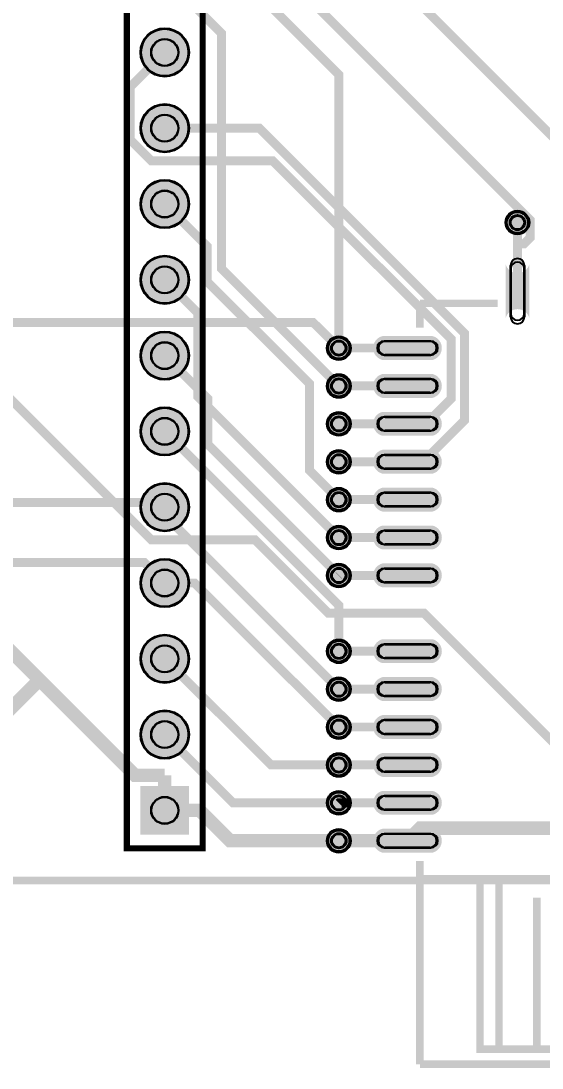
# Model space of a CAD drawing. Header units: millimetres. Extents: x 0 to 100, y -6 to 100.
# Drawn here: x 34.26 to 51.7, y -6.29 to 28.8 of the extents above; entities that cross this region are included whole.
import ezdxf

# ---------------------------------------------------------------- set-up
doc = ezdxf.new("R2010")
doc.units = ezdxf.units.MM
for name, color, linetype, true_color in [('BoardOutLine', 7, 'Continuous', 0xff00ff), ('BottomLayer', 7, 'Continuous', 0x0000ff), ('BottomSilkLayer', 7, 'Continuous', 0x66cc33), ('BottomSolderMaskLayer', 7, 'Continuous', 0xaa00ff), ('Multi-Layer', 7, 'Continuous', 0xc0c0c0), ('TopLayer', 7, 'Continuous', 0xff0000), ('TopSilkLayer', 7, 'Continuous', 0xffcc00), ('TopSolderMaskLayer', 7, 'Continuous', 0x800080)]:
    doc.layers.add(name, color=color, linetype=linetype, true_color=true_color)

msp = doc.modelspace()

# ---------------------------------------------------------------- hatches: boundary and pattern name
at = {"layer": 'BottomSolderMaskLayer'}
for points in [[(38.25875, 27.74873799999989, 1), (39.884350000000005, 27.74873799999989, 1)], [(38.25875, 25.208737999999926, 1), (39.884350000000005, 25.208737999999926, 1)], [(38.25875, 22.668737999999962, 1), (39.884350000000005, 22.668737999999962, 1)], [(50.478956700000154, 22.04796199999987, 1), (51.28055530000016, 22.04796199999987, 1)], [(38.25875, 20.128737999999885, 1), (39.884350000000005, 20.128737999999885, 1)], [(51.28360329999997, 20.663850685714124, -0.7853981633974483), (50.48200469999996, 20.663850685714124), (50.48200469999996, 18.831625314285702, -0.7853981633974483), (51.28360329999997, 18.831625314285702)], [(38.25875, 17.58873799999992, 1), (39.884350000000005, 17.58873799999992, 1)], [(44.498780700000125, 17.83969000000002, 1), (45.30037930000013, 17.83969000000002, 1)], [(46.36446646956517, 17.44193869999994, -0.7853981633974483), (46.36446646956517, 18.24353729999994), (48.03514153043477, 18.24353729999994, -0.7853981633974483), (48.03514153043477, 17.44193869999994)], [(44.498780700000125, 16.569690000000037, 1), (45.30037930000013, 16.569690000000037, 1)], [(46.36446646956517, 16.17193869999996, -0.7853981633974483), (46.36446646956517, 16.973537299999958), (48.03514153043477, 16.973537299999958, -0.7853981633974483), (48.03514153043477, 16.17193869999996)], [(38.25875, 15.048737999999958, 1), (39.884350000000005, 15.048737999999958, 1)], [(44.498780700000125, 15.299689999999941, 1), (45.30037930000013, 15.299689999999941, 1)], [(46.36446646956517, 14.901938699999864, -0.7853981633974483), (46.36446646956517, 15.703537299999862), (48.03514153043477, 15.703537299999862, -0.7853981633974483), (48.03514153043477, 14.901938699999864)], [(44.498780700000125, 14.02968999999996, 1), (45.30037930000013, 14.02968999999996, 1)], [(46.36446646956517, 13.631938699999882, -0.7853981633974483), (46.36446646956517, 14.43353729999988), (48.03514153043477, 14.43353729999988, -0.7853981633974483), (48.03514153043477, 13.631938699999882)], [(38.25875, 12.50873799999988, 1), (39.884350000000005, 12.50873799999988, 1)], [(44.498780700000125, 12.759689999999978, 1), (45.30037930000013, 12.759689999999978, 1)], [(46.36446646956517, 12.3619386999999, -0.7853981633974483), (46.36446646956517, 13.163537299999899), (48.03514153043477, 13.163537299999899, -0.7853981633974483), (48.03514153043477, 12.3619386999999)], [(44.498780700000125, 11.489689999999996, 1), (45.30037930000013, 11.489689999999996, 1)], [(46.36446646956517, 11.091938699999918, -0.7853981633974483), (46.36446646956517, 11.893537299999917), (48.03514153043477, 11.893537299999917, -0.7853981633974483), (48.03514153043477, 11.091938699999918)], [(38.25875, 9.968737999999917, 1), (39.884350000000005, 9.968737999999917, 1)], [(44.498780700000125, 10.219690000000014, 1), (45.30037930000013, 10.219690000000014, 1)], [(46.36446646956517, 9.821938699999937, -0.7853981633974483), (46.36446646956517, 10.623537299999935), (48.03514153043477, 10.623537299999935, -0.7853981633974483), (48.03514153043477, 9.821938699999937)], [(38.25875, 7.428737999999953, 1), (39.884350000000005, 7.428737999999953, 1)], [(44.498780700000125, 7.679689999999937, 1), (45.30037930000013, 7.679689999999937, 1)], [(46.36446646956517, 7.281938699999972, -0.7853981633974483), (46.36446646956517, 8.083537299999971), (48.03514153043477, 8.083537299999971, -0.7853981633974483), (48.03514153043477, 7.281938699999972)], [(44.498780700000125, 6.409689999999955, 1), (45.30037930000013, 6.409689999999955, 1)], [(46.36446646956517, 6.0119386999998765, -0.7853981633974483), (46.36446646956517, 6.813537299999877), (48.03514153043477, 6.813537299999877, -0.7853981633974483), (48.03514153043477, 6.0119386999998765)], [(38.25875, 4.888737999999876, 1), (39.884350000000005, 4.888737999999876, 1)], [(44.498780700000125, 5.139689999999973, 1), (45.30037930000013, 5.139689999999973, 1)], [(46.36446646956517, 4.741938699999895, -0.7853981633974483), (46.36446646956517, 5.543537299999895), (48.03514153043477, 5.543537299999895, -0.7853981633974483), (48.03514153043477, 4.741938699999895)], [(44.498780700000125, 3.8696899999999914, 1), (45.30037930000013, 3.8696899999999914, 1)], [(46.36446646956517, 3.471938699999913, -0.7853981633974483), (46.36446646956517, 4.273537299999913), (48.03514153043477, 4.273537299999913, -0.7853981633974483), (48.03514153043477, 3.471938699999913)], [(39.884350000000154, 1.5358593419354065), (39.884350000000154, 3.1614593419354833), (38.25875000000008, 3.1614593419354833), (38.25875000000008, 1.5358593419354065)], [(44.498780700000125, 2.5996900000000096, 1), (45.30037930000013, 2.5996900000000096, 1)], [(46.36446646956517, 2.201938699999931, -0.7853981633974483), (46.36446646956517, 3.0035372999999312), (48.03514153043477, 3.0035372999999312, -0.7853981633974483), (48.03514153043477, 2.201938699999931)], [(44.498780700000125, 1.3296900000000278, 1), (45.30037930000013, 1.3296900000000278, 1)], [(46.36446646956517, 0.9319386999999493, -0.7853981633974483), (46.36446646956517, 1.7335372999999494), (48.03514153043477, 1.7335372999999494, -0.7853981633974483), (48.03514153043477, 0.9319386999999493)]]:
    msp.add_hatch(color=256, dxfattribs=at).paths.add_polyline_path(points)
at = {"layer": 'Multi-Layer'}
for points in [[(38.284150000000004, 27.74873799999989, 1), (39.85895, 27.74873799999989, 1)], [(38.284150000000004, 25.208737999999926, 1), (39.85895, 25.208737999999926, 1)], [(38.284150000000004, 22.668737999999962, 1), (39.85895, 22.668737999999962, 1)], [(50.529756700000156, 22.04796199999987, 1), (51.22975530000016, 22.04796199999987, 1)], [(38.284150000000004, 20.128737999999885, 1), (39.85895, 20.128737999999885, 1)], [(51.232803299999965, 20.54773639999985, -0.7853981633974483), (50.532804699999964, 20.54773639999985), (50.532804699999964, 18.947739599999977, -0.7853981633974483), (51.232803299999965, 18.947739599999977)], [(38.284150000000004, 17.58873799999992, 1), (39.85895, 17.58873799999992, 1)], [(44.54958070000013, 17.83969000000002, 1), (45.24957930000013, 17.83969000000002, 1)], [(46.39980560000015, 17.49273869999994, -0.7853981633974483), (46.39980560000015, 18.19273729999994), (47.99980240000002, 18.19273729999994, -0.7853981633974483), (47.99980240000002, 17.49273869999994)], [(44.54958070000013, 16.569690000000037, 1), (45.24957930000013, 16.569690000000037, 1)], [(46.39980560000015, 16.222738699999958, -0.7853981633974483), (46.39980560000015, 16.92273729999996), (47.99980240000002, 16.92273729999996, -0.7853981633974483), (47.99980240000002, 16.222738699999958)], [(38.284150000000004, 15.048737999999958, 1), (39.85895, 15.048737999999958, 1)], [(44.54958070000013, 15.299689999999941, 1), (45.24957930000013, 15.299689999999941, 1)], [(46.39980560000015, 14.952738699999863, -0.7853981633974483), (46.39980560000015, 15.652737299999863), (47.99980240000002, 15.652737299999863, -0.7853981633974483), (47.99980240000002, 14.952738699999863)], [(44.54958070000013, 14.02968999999996, 1), (45.24957930000013, 14.02968999999996, 1)], [(46.39980560000015, 13.68273869999988, -0.7853981633974483), (46.39980560000015, 14.382737299999881), (47.99980240000002, 14.382737299999881, -0.7853981633974483), (47.99980240000002, 13.68273869999988)], [(38.284150000000004, 12.50873799999988, 1), (39.85895, 12.50873799999988, 1)], [(44.54958070000013, 12.759689999999978, 1), (45.24957930000013, 12.759689999999978, 1)], [(46.39980560000015, 12.412738699999899, -0.7853981633974483), (46.39980560000015, 13.1127372999999), (47.99980240000002, 13.1127372999999, -0.7853981633974483), (47.99980240000002, 12.412738699999899)], [(44.54958070000013, 11.489689999999996, 1), (45.24957930000013, 11.489689999999996, 1)], [(46.39980560000015, 11.142738699999917, -0.7853981633974483), (46.39980560000015, 11.842737299999918), (47.99980240000002, 11.842737299999918, -0.7853981633974483), (47.99980240000002, 11.142738699999917)], [(38.284150000000004, 9.968737999999917, 1), (39.85895, 9.968737999999917, 1)], [(44.54958070000013, 10.219690000000014, 1), (45.24957930000013, 10.219690000000014, 1)], [(46.39980560000015, 9.872738699999935, -0.7853981633974483), (46.39980560000015, 10.572737299999936), (47.99980240000002, 10.572737299999936, -0.7853981633974483), (47.99980240000002, 9.872738699999935)], [(38.284150000000004, 7.428737999999953, 1), (39.85895, 7.428737999999953, 1)], [(44.54958070000013, 7.679689999999937, 1), (45.24957930000013, 7.679689999999937, 1)], [(46.39980560000015, 7.332738699999972, -0.7853981633974483), (46.39980560000015, 8.032737299999972), (47.99980240000002, 8.032737299999972, -0.7853981633974483), (47.99980240000002, 7.332738699999972)], [(44.54958070000013, 6.409689999999955, 1), (45.24957930000013, 6.409689999999955, 1)], [(46.39980560000015, 6.062738699999876, -0.7853981633974483), (46.39980560000015, 6.762737299999877), (47.99980240000002, 6.762737299999877, -0.7853981633974483), (47.99980240000002, 6.062738699999876)], [(38.284150000000004, 4.888737999999876, 1), (39.85895, 4.888737999999876, 1)], [(44.54958070000013, 5.139689999999973, 1), (45.24957930000013, 5.139689999999973, 1)], [(46.39980560000015, 4.792738699999894, -0.7853981633974483), (46.39980560000015, 5.492737299999895), (47.99980240000002, 5.492737299999895, -0.7853981633974483), (47.99980240000002, 4.792738699999894)], [(44.54958070000013, 3.8696899999999914, 1), (45.24957930000013, 3.8696899999999914, 1)], [(46.39980560000015, 3.522738699999913, -0.7853981633974483), (46.39980560000015, 4.222737299999913), (47.99980240000002, 4.222737299999913, -0.7853981633974483), (47.99980240000002, 3.522738699999913)], [(39.858949999999936, 1.5612617999998974), (39.858949999999936, 3.136061799999993), (38.28415000000007, 3.136061799999993), (38.28415000000007, 1.5612617999998974)], [(44.54958070000013, 2.5996900000000096, 1), (45.24957930000013, 2.5996900000000096, 1)], [(46.39980560000015, 2.2527386999999313, -0.7853981633974483), (46.39980560000015, 2.952737299999931), (47.99980240000002, 2.952737299999931, -0.7853981633974483), (47.99980240000002, 2.2527386999999313)], [(44.54958070000013, 1.3296900000000278, 1), (45.24957930000013, 1.3296900000000278, 1)], [(46.39980560000015, 0.9827386999999493, -0.7853981633974483), (46.39980560000015, 1.6827372999999493), (47.99980240000002, 1.6827372999999493, -0.7853981633974483), (47.99980240000002, 0.9827386999999493)]]:
    msp.add_hatch(color=256, dxfattribs=at).paths.add_polyline_path(points)
at = {"layer": 'TopSolderMaskLayer'}
for points in [[(38.25875, 27.74873799999989, 1), (39.884350000000005, 27.74873799999989, 1)], [(38.25875, 25.208737999999926, 1), (39.884350000000005, 25.208737999999926, 1)], [(38.25875, 22.668737999999962, 1), (39.884350000000005, 22.668737999999962, 1)], [(50.478956700000154, 22.04796199999987, 1), (51.28055530000016, 22.04796199999987, 1)], [(38.25875, 20.128737999999885, 1), (39.884350000000005, 20.128737999999885, 1)], [(51.28360329999997, 20.663850685714124, -0.7853981633974483), (50.48200469999996, 20.663850685714124), (50.48200469999996, 18.831625314285702, -0.7853981633974483), (51.28360329999997, 18.831625314285702)], [(38.25875, 17.58873799999992, 1), (39.884350000000005, 17.58873799999992, 1)], [(44.498780700000125, 17.83969000000002, 1), (45.30037930000013, 17.83969000000002, 1)], [(46.36446646956517, 17.44193869999994, -0.7853981633974483), (46.36446646956517, 18.24353729999994), (48.03514153043477, 18.24353729999994, -0.7853981633974483), (48.03514153043477, 17.44193869999994)], [(44.498780700000125, 16.569690000000037, 1), (45.30037930000013, 16.569690000000037, 1)], [(46.36446646956517, 16.17193869999996, -0.7853981633974483), (46.36446646956517, 16.973537299999958), (48.03514153043477, 16.973537299999958, -0.7853981633974483), (48.03514153043477, 16.17193869999996)], [(38.25875, 15.048737999999958, 1), (39.884350000000005, 15.048737999999958, 1)], [(44.498780700000125, 15.299689999999941, 1), (45.30037930000013, 15.299689999999941, 1)], [(46.36446646956517, 14.901938699999864, -0.7853981633974483), (46.36446646956517, 15.703537299999862), (48.03514153043477, 15.703537299999862, -0.7853981633974483), (48.03514153043477, 14.901938699999864)], [(44.498780700000125, 14.02968999999996, 1), (45.30037930000013, 14.02968999999996, 1)], [(46.36446646956517, 13.631938699999882, -0.7853981633974483), (46.36446646956517, 14.43353729999988), (48.03514153043477, 14.43353729999988, -0.7853981633974483), (48.03514153043477, 13.631938699999882)], [(38.25875, 12.50873799999988, 1), (39.884350000000005, 12.50873799999988, 1)], [(44.498780700000125, 12.759689999999978, 1), (45.30037930000013, 12.759689999999978, 1)], [(46.36446646956517, 12.3619386999999, -0.7853981633974483), (46.36446646956517, 13.163537299999899), (48.03514153043477, 13.163537299999899, -0.7853981633974483), (48.03514153043477, 12.3619386999999)], [(44.498780700000125, 11.489689999999996, 1), (45.30037930000013, 11.489689999999996, 1)], [(46.36446646956517, 11.091938699999918, -0.7853981633974483), (46.36446646956517, 11.893537299999917), (48.03514153043477, 11.893537299999917, -0.7853981633974483), (48.03514153043477, 11.091938699999918)], [(38.25875, 9.968737999999917, 1), (39.884350000000005, 9.968737999999917, 1)], [(44.498780700000125, 10.219690000000014, 1), (45.30037930000013, 10.219690000000014, 1)], [(46.36446646956517, 9.821938699999937, -0.7853981633974483), (46.36446646956517, 10.623537299999935), (48.03514153043477, 10.623537299999935, -0.7853981633974483), (48.03514153043477, 9.821938699999937)], [(38.25875, 7.428737999999953, 1), (39.884350000000005, 7.428737999999953, 1)], [(44.498780700000125, 7.679689999999937, 1), (45.30037930000013, 7.679689999999937, 1)], [(46.36446646956517, 7.281938699999972, -0.7853981633974483), (46.36446646956517, 8.083537299999971), (48.03514153043477, 8.083537299999971, -0.7853981633974483), (48.03514153043477, 7.281938699999972)], [(44.498780700000125, 6.409689999999955, 1), (45.30037930000013, 6.409689999999955, 1)], [(46.36446646956517, 6.0119386999998765, -0.7853981633974483), (46.36446646956517, 6.813537299999877), (48.03514153043477, 6.813537299999877, -0.7853981633974483), (48.03514153043477, 6.0119386999998765)], [(38.25875, 4.888737999999876, 1), (39.884350000000005, 4.888737999999876, 1)], [(44.498780700000125, 5.139689999999973, 1), (45.30037930000013, 5.139689999999973, 1)], [(46.36446646956517, 4.741938699999895, -0.7853981633974483), (46.36446646956517, 5.543537299999895), (48.03514153043477, 5.543537299999895, -0.7853981633974483), (48.03514153043477, 4.741938699999895)], [(44.498780700000125, 3.8696899999999914, 1), (45.30037930000013, 3.8696899999999914, 1)], [(46.36446646956517, 3.471938699999913, -0.7853981633974483), (46.36446646956517, 4.273537299999913), (48.03514153043477, 4.273537299999913, -0.7853981633974483), (48.03514153043477, 3.471938699999913)], [(39.884350000000154, 1.5358593419354065), (39.884350000000154, 3.1614593419354833), (38.25875000000008, 3.1614593419354833), (38.25875000000008, 1.5358593419354065)], [(44.498780700000125, 2.5996900000000096, 1), (45.30037930000013, 2.5996900000000096, 1)], [(46.36446646956517, 2.201938699999931, -0.7853981633974483), (46.36446646956517, 3.0035372999999312), (48.03514153043477, 3.0035372999999312, -0.7853981633974483), (48.03514153043477, 2.201938699999931)], [(44.498780700000125, 1.3296900000000278, 1), (45.30037930000013, 1.3296900000000278, 1)], [(46.36446646956517, 0.9319386999999493, -0.7853981633974483), (46.36446646956517, 1.7335372999999494), (48.03514153043477, 1.7335372999999494, -0.7853981633974483), (48.03514153043477, 0.9319386999999493)]]:
    msp.add_hatch(color=256, dxfattribs=at).paths.add_polyline_path(points)

# ---------------------------------------------------------------- linework, layer by layer
at = {"layer": 'BoardOutLine', "const_width": 0.254}
msp.add_lwpolyline([(0, 99.99979999999994), (100.07599999999991, 99.99979999999994), (100.07599999999991, 0), (0, 0), (0, 99.99979999999994)], close=True, dxfattribs=at)
at = {"layer": 'BottomLayer'}
for points, const_width in [([(52.14975600000014, 22.04796199999987), (52.14975600000014, 24.83053199999995), (39.07155, 37.90873799999997)], 0.2999994), ([(50.882803999999965, 21.33015799999987), (51.09692600000005, 21.33015799999987), (51.31054000000006, 21.54377199999999), (51.31054000000006, 22.134321999999997), (39.07155, 34.37331199999994), (39.07155, 35.368737999999894)], 0.2999994), ([(44.89958000000013, 17.83969000000002), (44.89958000000013, 27.00070800000003), (39.07155, 32.82873799999993)], 0.2999994), ([(44.89958000000013, 16.569690000000037), (40.974517999999875, 20.49475199999995), (40.974517999999875, 28.38576999999998), (39.07155, 30.288737999999967)], 0.2999994), ([(39.07155, 22.668737999999962), (40.49471200000005, 21.245575999999915), (40.49471200000005, 20.068031999999903), (43.91558399999997, 16.647159999999985), (43.91558399999997, 13.743685999999911), (44.89958000000013, 12.759689999999978)], 0.2999994), ([(50.87975600000016, 22.04796199999987), (50.87975600000016, 21.33320600000002), (50.882803999999965, 21.33015799999987)], 0.2999994), ([(50.882803999999965, 19.747737999999913), (50.882803999999965, 21.33015799999987)], 0.2999994), ([(44.89958000000013, 11.489689999999996), (40.18330800000001, 16.205961999999886), (40.18330800000001, 19.016979999999876), (39.07155, 20.128737999999885)], 0.2999994), ([(44.89958000000013, 7.679689999999937), (44.89958000000013, 9.220707999999945), (39.07155, 15.048737999999958)], 0.2999994), ([(21.81097999999986, 12.661391999999978), (38.91889600000002, 12.661391999999978), (39.07155, 12.50873799999988)], 0.2999994), ([(44.89958000000013, 6.409689999999955), (39.07155, 12.237719999999968), (39.07155, 12.50873799999988)], 0.2999994), ([(62.31280400000003, 1.751329999999939), (47.61839599999996, 1.751329999999939), (47.19980399999997, 1.3327379999999494)], 0.4500118)]:
    msp.add_lwpolyline(points, dxfattribs=dict(at, const_width=const_width))
at = {"layer": 'BottomSilkLayer'}
for points, const_width in [([(40.341549999999984, 2.983661799999936), (40.341549999999984, 1.0786617999999635), (37.80155000000002, 1.0786617999999635), (37.80155000000002, 41.71866179999995), (40.341549999999984, 41.71866179999995), (40.341549999999984, 39.178661799999986)], 0.20320000000000002), ([(40.341549999999984, 39.178661799999986), (40.341549999999984, 2.983661799999936)], 0.20299934)]:
    msp.add_lwpolyline(points, dxfattribs=dict(at, const_width=const_width))
at = {"layer": 'BottomSolderMaskLayer'}
for points in [[(50.64787195007009, 18.888896900460736), (50.64787195007009, 20.606637272810985)], [(51.11773604992984, 18.888896900460736), (51.11773604992984, 20.606637272810985)], [(47.98286662973362, 18.07761187665792), (46.416582238148635, 18.07761187665792)], [(47.98286662973362, 17.60774777679817), (46.416582238148635, 17.60774777679817)], [(47.98286662973362, 16.807611876657937), (46.416582238148635, 16.807611876657937)], [(47.98286662973362, 16.33774777679819), (46.416582238148635, 16.33774777679819)], [(47.98286662973362, 15.537611876657955), (46.416582238148635, 15.537611876657955)], [(47.98286662973362, 15.067747776798207), (46.416582238148635, 15.067747776798207)], [(47.98286662973362, 14.267611876657973), (46.416582238148635, 14.267611876657973)], [(47.98286662973362, 13.797747776798225), (46.416582238148635, 13.797747776798225)], [(47.98286662973362, 12.997611876657992), (46.416582238148635, 12.997611876657992)], [(47.98286662973362, 12.527747776798243), (46.416582238148635, 12.527747776798243)], [(47.98286662973362, 11.727611876657896), (46.416582238148635, 11.727611876657896)], [(47.98286662973362, 11.257747776798148), (46.416582238148635, 11.257747776798148)], [(47.98286662973362, 10.457611876657914), (46.416582238148635, 10.457611876657914)], [(47.98286662973362, 9.987747776798166), (46.416582238148635, 9.987747776798166)], [(47.98286662973362, 7.917611876657951), (46.416582238148635, 7.917611876657951)], [(47.98286662973362, 7.447747776798202), (46.416582238148635, 7.447747776798202)], [(47.98286662973362, 6.647611876657969), (46.416582238148635, 6.647611876657969)], [(47.98286662973362, 6.1777477767982205), (46.416582238148635, 6.1777477767982205)], [(47.98286662973362, 5.377611876657987), (46.416582238148635, 5.377611876657987)], [(47.98286662973362, 4.907747776798239), (46.416582238148635, 4.907747776798239)], [(47.98286662973362, 4.107611876658005), (46.416582238148635, 4.107611876658005)], [(47.98286662973362, 3.6377477767982573), (46.416582238148635, 3.6377477767982573)], [(47.98286662973362, 2.8376118766579093), (46.416582238148635, 2.8376118766579093)], [(47.98286662973362, 2.367747776798162), (46.416582238148635, 2.367747776798162)], [(47.98286662973362, 1.5676118766579274), (46.416582238148635, 1.5676118766579274)], [(47.98286662973362, 1.09774777679818), (46.416582238148635, 1.09774777679818)]]:
    msp.add_lwpolyline(points, close=True, dxfattribs=at)
for centre, radius in [((39.07155, 27.74873799999989), 0.8128), ((39.07152459999986, 27.748661800000036), 0.45883870967741935), ((39.07155, 25.208737999999926), 0.8128), ((39.07152459999986, 25.20866179999996), 0.45883870967741935), ((39.07155, 22.668737999999962), 0.8128), ((39.07152459999986, 22.668661799999995), 0.45883870967741935), ((50.87975600000016, 22.04796199999987), 0.4007993), ((50.879730600000016, 22.04778419999991), 0.2576494211981567), ((39.07155, 20.128737999999885), 0.8128), ((39.07152459999986, 20.12866180000003), 0.45883870967741935), ((39.07155, 17.58873799999992), 0.8128), ((39.07152459999986, 17.588661799999954), 0.45883870967741935), ((44.89958000000013, 17.83969000000002), 0.4007993), ((44.89968160000001, 17.839639199999965), 0.2576494211981567), ((44.89958000000013, 16.569690000000037), 0.4007993), ((44.89968160000001, 16.569639199999983), 0.2576494211981567), ((39.07155, 15.048737999999958), 0.8128), ((39.07152459999986, 15.04866179999999), 0.45883870967741935), ((44.89958000000013, 15.299689999999941), 0.4007993), ((44.89968160000001, 15.299639200000001), 0.2576494211981567), ((44.89958000000013, 14.02968999999996), 0.4007993), ((44.89968160000001, 14.02963920000002), 0.2576494211981567), ((39.07155, 12.50873799999988), 0.8128), ((44.89958000000013, 12.759689999999978), 0.4007993), ((44.89968160000001, 12.759639200000038), 0.2576494211981567), ((39.07152459999986, 12.508661800000027), 0.45883870967741935), ((44.89958000000013, 11.489689999999996), 0.4007993), ((44.89968160000001, 11.489639200000056), 0.2576494211981567), ((39.07155, 9.968737999999917), 0.8128), ((44.89958000000013, 10.219690000000014), 0.4007993), ((39.07152459999986, 9.96866179999995), 0.45883870967741935), ((44.89968160000001, 10.21963919999996), 0.2576494211981567), ((39.07155, 7.428737999999953), 0.8128), ((44.89958000000013, 7.679689999999937), 0.4007993), ((39.07152459999986, 7.428661799999986), 0.45883870967741935), ((44.89968160000001, 7.679639199999997), 0.2576494211981567), ((44.89958000000013, 6.409689999999955), 0.4007993), ((44.89968160000001, 6.409639200000015), 0.2576494211981567), ((39.07155, 4.888737999999876), 0.8128), ((39.07152459999986, 4.888661800000023), 0.45883870967741935), ((44.89958000000013, 5.139689999999973), 0.4007993), ((44.89968160000001, 5.139639200000033), 0.2576494211981567), ((44.89958000000013, 3.8696899999999914), 0.4007993), ((44.89968160000001, 3.8696392000000515), 0.2576494211981567), ((39.07152459999986, 2.3486617999999453), 0.45883870967741935), ((44.89958000000013, 2.5996900000000096), 0.4007993), ((44.89968160000001, 2.599639199999956), 0.2576494211981567), ((44.89958000000013, 1.3296900000000278), 0.4007993), ((44.89968160000001, 1.3296391999999742), 0.2576494211981567)]:
    msp.add_circle(centre, radius, dxfattribs=at)
for centre, start, end in [((50.882803999999965, 20.606637272810985), 360, 540), ((50.882803999999965, 18.888896900460736), 540, 360), ((46.416582238148635, 17.842679826728045), 90, 270), ((47.98286662973362, 17.842679826728045), 270, 90), ((46.416582238148635, 16.572679826728063), 90, 270), ((47.98286662973362, 16.572679826728063), 270, 90), ((46.416582238148635, 15.302679826728081), 90, 270), ((47.98286662973362, 15.302679826728081), 270, 90), ((46.416582238148635, 14.0326798267281), 90, 270), ((47.98286662973362, 14.0326798267281), 270, 90), ((46.416582238148635, 12.762679826728117), 90, 270), ((47.98286662973362, 12.762679826728117), 270, 90), ((46.416582238148635, 11.492679826728022), 90, 270), ((47.98286662973362, 11.492679826728022), 270, 90), ((46.416582238148635, 10.22267982672804), 90, 270), ((47.98286662973362, 10.22267982672804), 270, 90), ((46.416582238148635, 7.6826798267280765), 90, 270), ((47.98286662973362, 7.6826798267280765), 270, 90), ((46.416582238148635, 6.412679826728095), 90, 270), ((47.98286662973362, 6.412679826728095), 270, 90), ((46.416582238148635, 5.142679826728113), 90, 270), ((47.98286662973362, 5.142679826728113), 270, 90), ((46.416582238148635, 3.872679826728131), 90, 270), ((47.98286662973362, 3.872679826728131), 270, 90), ((46.416582238148635, 2.6026798267280356), 90, 270), ((47.98286662973362, 2.6026798267280356), 270, 90), ((46.416582238148635, 1.3326798267280537), 90, 270), ((47.98286662973362, 1.3326798267280537), 270, 90)]:
    msp.add_arc(centre, 0.2349320499298738, start, end, dxfattribs=at)
at = {"layer": 'Multi-Layer'}
for points in [[(50.657810799999965, 18.997752199999923), (50.657810799999965, 20.497774599999957)], [(51.107797199999965, 18.997752199999923), (51.107797199999965, 20.497774599999957)], [(47.94973900000002, 18.067680399999887), (46.44971659999999, 18.067680399999887)], [(47.94973900000002, 17.617693999999887), (46.44971659999999, 17.617693999999887)], [(47.94973900000002, 16.797680399999905), (46.44971659999999, 16.797680399999905)], [(47.94973900000002, 16.347693999999905), (46.44971659999999, 16.347693999999905)], [(47.94973900000002, 15.527680399999923), (46.44971659999999, 15.527680399999923)], [(47.94973900000002, 15.077693999999923), (46.44971659999999, 15.077693999999923)], [(47.94973900000002, 14.257680399999941), (46.44971659999999, 14.257680399999941)], [(47.94973900000002, 13.807693999999941), (46.44971659999999, 13.807693999999941)], [(47.94973900000002, 12.98768039999996), (46.44971659999999, 12.98768039999996)], [(47.94973900000002, 12.53769399999996), (46.44971659999999, 12.53769399999996)], [(47.94973900000002, 11.717680399999978), (46.44971659999999, 11.717680399999978)], [(47.94973900000002, 11.267693999999977), (46.44971659999999, 11.267693999999977)], [(47.94973900000002, 10.447680399999882), (46.44971659999999, 10.447680399999882)], [(47.94973900000002, 9.997693999999882), (46.44971659999999, 9.997693999999882)], [(47.94973900000002, 7.907680399999919), (46.44971659999999, 7.907680399999919)], [(47.94973900000002, 7.457693999999918), (46.44971659999999, 7.457693999999918)], [(47.94973900000002, 6.637680399999937), (46.44971659999999, 6.637680399999937)], [(47.94973900000002, 6.1876939999999365), (46.44971659999999, 6.1876939999999365)], [(47.94973900000002, 5.367680399999955), (46.44971659999999, 5.367680399999955)], [(47.94973900000002, 4.917693999999955), (46.44971659999999, 4.917693999999955)], [(47.94973900000002, 4.097680399999973), (46.44971659999999, 4.097680399999973)], [(47.94973900000002, 3.647693999999973), (46.44971659999999, 3.647693999999973)], [(47.94973900000002, 2.8276803999998776), (46.44971659999999, 2.8276803999998776)], [(47.94973900000002, 2.3776939999998774), (46.44971659999999, 2.3776939999998774)], [(47.94973900000002, 1.5576803999998958), (46.44971659999999, 1.5576803999998958)], [(47.94973900000002, 1.1076939999998956), (46.44971659999999, 1.1076939999998956)]]:
    msp.add_lwpolyline(points, close=True, dxfattribs=at)
for centre, radius in [((39.07155, 27.74873799999989), 0.7874), ((39.07152459999986, 27.748661800000036), 0.4445), ((39.07155, 25.208737999999926), 0.7874), ((39.07152459999986, 25.20866179999996), 0.4445), ((39.07155, 22.668737999999962), 0.7874), ((39.07152459999986, 22.668661799999995), 0.4445), ((50.87975600000016, 22.04796199999987), 0.3499993), ((50.879730600000016, 22.04778419999991), 0.2249932), ((39.07155, 20.128737999999885), 0.7874), ((39.07152459999986, 20.12866180000003), 0.4445), ((39.07155, 17.58873799999992), 0.7874), ((39.07152459999986, 17.588661799999954), 0.4445), ((44.89958000000013, 17.83969000000002), 0.3499993), ((44.89968160000001, 17.839639199999965), 0.2249932), ((44.89958000000013, 16.569690000000037), 0.3499993), ((44.89968160000001, 16.569639199999983), 0.2249932), ((39.07155, 15.048737999999958), 0.7874), ((39.07152459999986, 15.04866179999999), 0.4445), ((44.89958000000013, 15.299689999999941), 0.3499993), ((44.89968160000001, 15.299639200000001), 0.2249932), ((44.89958000000013, 14.02968999999996), 0.3499993), ((44.89968160000001, 14.02963920000002), 0.2249932), ((39.07155, 12.50873799999988), 0.7874), ((44.89958000000013, 12.759689999999978), 0.3499993), ((44.89968160000001, 12.759639200000038), 0.2249932), ((39.07152459999986, 12.508661800000027), 0.4445), ((44.89958000000013, 11.489689999999996), 0.3499993), ((44.89968160000001, 11.489639200000056), 0.2249932), ((39.07155, 9.968737999999917), 0.7874), ((44.89958000000013, 10.219690000000014), 0.3499993), ((39.07152459999986, 9.96866179999995), 0.4445), ((44.89968160000001, 10.21963919999996), 0.2249932), ((39.07155, 7.428737999999953), 0.7874), ((39.07152459999986, 7.428661799999986), 0.4445), ((44.89958000000013, 7.679689999999937), 0.3499993), ((44.89968160000001, 7.679639199999997), 0.2249932), ((44.89958000000013, 6.409689999999955), 0.3499993), ((44.89968160000001, 6.409639200000015), 0.2249932), ((39.07155, 4.888737999999876), 0.7874), ((39.07152459999986, 4.888661800000023), 0.4445), ((44.89958000000013, 5.139689999999973), 0.3499993), ((44.89968160000001, 5.139639200000033), 0.2249932), ((44.89958000000013, 3.8696899999999914), 0.3499993), ((44.89968160000001, 3.8696392000000515), 0.2249932), ((44.89958000000013, 2.5996900000000096), 0.3499993), ((44.89968160000001, 2.599639199999956), 0.2249932), ((39.07152459999986, 2.3486617999999453), 0.4445), ((44.89958000000013, 1.3296900000000278), 0.3499993), ((44.89968160000001, 1.3296391999999742), 0.2249932)]:
    msp.add_circle(centre, radius, dxfattribs=at)
for centre, start, end in [((50.882803999999965, 20.497774599999957), 360, 540), ((50.882803999999965, 18.997752199999923), 540, 360), ((46.44971659999999, 17.842687199999887), 90, 270), ((47.94973900000002, 17.842687199999887), 270, 90), ((46.44971659999999, 16.572687199999905), 90, 270), ((47.94973900000002, 16.572687199999905), 270, 90), ((46.44971659999999, 15.302687199999923), 90, 270), ((47.94973900000002, 15.302687199999923), 270, 90), ((46.44971659999999, 14.032687199999941), 90, 270), ((47.94973900000002, 14.032687199999941), 270, 90), ((46.44971659999999, 12.76268719999996), 90, 270), ((47.94973900000002, 12.76268719999996), 270, 90), ((46.44971659999999, 11.492687199999978), 90, 270), ((47.94973900000002, 11.492687199999978), 270, 90), ((46.44971659999999, 10.222687199999882), 90, 270), ((47.94973900000002, 10.222687199999882), 270, 90), ((46.44971659999999, 7.6826871999999184), 90, 270), ((47.94973900000002, 7.6826871999999184), 270, 90), ((46.44971659999999, 6.412687199999937), 90, 270), ((47.94973900000002, 6.412687199999937), 270, 90), ((46.44971659999999, 5.142687199999955), 90, 270), ((47.94973900000002, 5.142687199999955), 270, 90), ((46.44971659999999, 3.872687199999973), 90, 270), ((47.94973900000002, 3.872687199999973), 270, 90), ((46.44971659999999, 2.6026871999998775), 90, 270), ((47.94973900000002, 2.6026871999998775), 270, 90), ((46.44971659999999, 1.3326871999998957), 90, 270), ((47.94973900000002, 1.3326871999998957), 270, 90)]:
    msp.add_arc(centre, 0.2249932, start, end, dxfattribs=at)
at = {"layer": 'TopLayer'}
for points, const_width in [([(39.07155, 27.74873799999989), (37.917373999999995, 26.594561999999996), (37.917373999999995, 24.819102000000044), (38.61968400000012, 24.11679199999992), (42.686732000000006, 24.11679199999992), (48.65827200000001, 18.145252000000028), (48.65827200000001, 16.14246199999991), (47.81854799999985, 15.302737999999863), (47.19980399999997, 15.302737999999863)], 0.2999994), ([(47.19980399999997, 14.032737999999881), (47.72101199999986, 14.032737999999881), (49.113186000000155, 15.42491199999995), (49.113186000000155, 18.333974000000012), (42.23842199999979, 25.208737999999926), (39.07155, 25.208737999999926)], 0.2999994), ([(30.492954000000168, 18.536157999999887), (30.65424399999995, 18.69744800000001), (44.041822000000025, 18.69744800000001), (44.89958000000013, 17.83969000000002)], 0.2999994), ([(25.539953999999966, 18.25167799999997), (27.101545999999985, 16.69008599999995), (33.34639000000004, 16.69008599999995), (38.61968400000012, 11.416791999999873), (42.09440399999983, 11.416791999999873), (44.55845799999986, 8.952737999999954), (47.75657199999989, 8.952737999999954), (52.839619999999854, 3.8696899999999914), (65.98158000000001, 3.8696899999999914)], 0.2999994), ([(47.19980399999997, 17.84273799999994), (44.902627999999936, 17.84273799999994), (44.89958000000013, 17.83969000000002)], 0.2999994), ([(44.902627999999936, 10.222737999999936), (40.51960399999996, 14.605762000000027), (40.51960399999996, 16.140683999999965), (39.07155, 17.58873799999992)], 0.2999994), ([(18.663666000000035, 16.528033999999934), (20.733765999999946, 16.528033999999934), (22.88082799999995, 14.380971999999929), (22.88082799999995, 12.003785999999991), (24.231599999999958, 10.653013999999871), (38.38727400000005, 10.653013999999871), (39.07155, 9.968737999999917)], 0.2999994), ([(47.19980399999997, 16.57273799999996), (44.902627999999936, 16.57273799999996), (44.89958000000013, 16.569690000000037)], 0.2999994), ([(47.19980399999997, 15.302737999999863), (44.902627999999936, 15.302737999999863), (44.89958000000013, 15.299689999999941)], 0.2999994), ([(44.89958000000013, 14.02968999999996), (44.902627999999936, 14.032737999999881), (47.19980399999997, 14.032737999999881)], 0.2999994), ([(47.19980399999997, 12.7627379999999), (44.902627999999936, 12.7627379999999), (44.89958000000013, 12.759689999999978)], 0.2999994), ([(47.19980399999997, 11.492737999999918), (44.902627999999936, 11.492737999999918), (44.89958000000013, 11.489689999999996)], 0.2999994), ([(44.902627999999936, 10.222737999999936), (44.89958000000013, 10.219690000000014)], 0.2999994), ([(47.19980399999997, 10.222737999999936), (44.902627999999936, 10.222737999999936)], 0.2999994), ([(44.89958000000013, 5.139689999999973), (40.070531999999844, 9.968737999999917), (39.07155, 9.968737999999917)], 0.2999994), ([(33.159954000000084, 7.736585999999875), (33.864295999999854, 7.736585999999875), (34.88004200000012, 6.720839999999953)], 0.4500118), ([(47.19980399999997, 7.682737999999972), (44.902627999999936, 7.682737999999972), (44.89958000000013, 7.679689999999937)], 0.2999994), ([(44.89958000000013, 3.8712139999998953), (42.62907400000006, 3.8712139999998953), (39.07155, 7.428737999999953)], 0.2999994), ([(27.7855679999999, 6.948932000000013), (27.7855679999999, 6.276340000000005), (29.00908599999991, 5.052821999999992), (33.21202400000004, 5.052821999999992), (34.88004200000012, 6.720839999999953)], 0.4500118), ([(34.88004200000012, 6.720839999999953), (38.0794259999999, 3.5214559999999437), (39.07155, 3.5214559999999437)], 0.4500118), ([(47.19980399999997, 6.412737999999877), (44.902627999999936, 6.412737999999877), (44.89958000000013, 6.409689999999955)], 0.2999994), ([(47.19980399999997, 5.142737999999895), (44.902627999999936, 5.142737999999895), (44.89958000000013, 5.139689999999973)], 0.2999994), ([(45.23130400000002, 2.602737999999931), (41.35754999999983, 2.602737999999931), (39.07155, 4.888737999999876)], 0.2999994), ([(47.19980399999997, 3.872737999999913), (44.90110399999992, 3.872737999999913), (44.89958000000013, 3.8712139999998953)], 0.2999994), ([(44.89958000000013, 3.8712139999998953), (44.89958000000013, 3.8696899999999914)], 0.2999994), ([(39.07155, 2.348737999999912), (39.07155, 3.5214559999999437)], 0.4500118), ([(39.07155, 2.348737999999912), (40.244268000000034, 2.348737999999912)], 0.4500118), ([(44.89958000000013, 1.3312139999999317), (41.26179200000013, 1.3312139999999317), (40.244268000000034, 2.348737999999912)], 0.4500118), ([(45.23130400000002, 2.602737999999931), (44.902627999999936, 2.602737999999931), (44.89958000000013, 2.5996900000000096)], 0.2999994), ([(47.19980399999997, 2.602737999999931), (45.23130400000002, 2.602737999999931)], 0.2999994), ([(47.19980399999997, 1.3327379999999494), (44.90110399999992, 1.3327379999999494), (44.89958000000013, 1.3312139999999317)], 0.4500118), ([(44.89958000000013, 1.3312139999999317), (44.89958000000013, 1.3296900000000278)], 0.4500118)]:
    msp.add_lwpolyline(points, dxfattribs=dict(at, const_width=const_width))
at = {"layer": 'TopSilkLayer', "const_width": 0.254}
for points in [[(50.2176796, 19.34065219999991), (47.613798599999996, 19.34065219999991)], [(47.613798599999996, 19.34065219999991), (47.613798599999996, 18.52178159999994)], [(47.613798599999996, 0.6495287999999846), (47.613798599999996, -6.159373000000073)], [(65.61381340000014, 0.0606551999999283), (47.613798599999996, 0.0606551999999283)], [(50.263806000000045, -5.65434479999999), (51.53380600000003, -5.65434479999999), (51.53380600000003, -0.5743448000000626)], [(51.53380600000003, -5.65434479999999), (54.07380599999999, -5.65434479999999), (54.07380599999999, -1.2093448000000535), (57.248805999999945, -1.2093448000000535), (57.248805999999945, -5.65434479999999), (59.78880599999991, -5.65434479999999), (59.78880599999991, -1.2093448000000535)], [(65.61381340000014, -6.159373000000073), (47.613798599999996, -6.159373000000073)]]:
    msp.add_lwpolyline(points, dxfattribs=at)
msp.add_lwpolyline([(50.263806000000045, -5.65429400000005), (49.628806000000054, -5.65429400000005), (49.628806000000054, 0.06070599999998194), (50.263806000000045, 0.06070599999998194), (50.263806000000045, -5.65429400000005)], close=True, dxfattribs=at)
at = {"layer": 'TopSolderMaskLayer'}
for points in [[(50.64787195007009, 18.888896900460736), (50.64787195007009, 20.606637272810985)], [(51.11773604992984, 18.888896900460736), (51.11773604992984, 20.606637272810985)], [(47.98286662973362, 18.07761187665792), (46.416582238148635, 18.07761187665792)], [(47.98286662973362, 17.60774777679817), (46.416582238148635, 17.60774777679817)], [(47.98286662973362, 16.807611876657937), (46.416582238148635, 16.807611876657937)], [(47.98286662973362, 16.33774777679819), (46.416582238148635, 16.33774777679819)], [(47.98286662973362, 15.537611876657955), (46.416582238148635, 15.537611876657955)], [(47.98286662973362, 15.067747776798207), (46.416582238148635, 15.067747776798207)], [(47.98286662973362, 14.267611876657973), (46.416582238148635, 14.267611876657973)], [(47.98286662973362, 13.797747776798225), (46.416582238148635, 13.797747776798225)], [(47.98286662973362, 12.997611876657992), (46.416582238148635, 12.997611876657992)], [(47.98286662973362, 12.527747776798243), (46.416582238148635, 12.527747776798243)], [(47.98286662973362, 11.727611876657896), (46.416582238148635, 11.727611876657896)], [(47.98286662973362, 11.257747776798148), (46.416582238148635, 11.257747776798148)], [(47.98286662973362, 10.457611876657914), (46.416582238148635, 10.457611876657914)], [(47.98286662973362, 9.987747776798166), (46.416582238148635, 9.987747776798166)], [(47.98286662973362, 7.917611876657951), (46.416582238148635, 7.917611876657951)], [(47.98286662973362, 7.447747776798202), (46.416582238148635, 7.447747776798202)], [(47.98286662973362, 6.647611876657969), (46.416582238148635, 6.647611876657969)], [(47.98286662973362, 6.1777477767982205), (46.416582238148635, 6.1777477767982205)], [(47.98286662973362, 5.377611876657987), (46.416582238148635, 5.377611876657987)], [(47.98286662973362, 4.907747776798239), (46.416582238148635, 4.907747776798239)], [(47.98286662973362, 4.107611876658005), (46.416582238148635, 4.107611876658005)], [(47.98286662973362, 3.6377477767982573), (46.416582238148635, 3.6377477767982573)], [(47.98286662973362, 2.8376118766579093), (46.416582238148635, 2.8376118766579093)], [(47.98286662973362, 2.367747776798162), (46.416582238148635, 2.367747776798162)], [(47.98286662973362, 1.5676118766579274), (46.416582238148635, 1.5676118766579274)], [(47.98286662973362, 1.09774777679818), (46.416582238148635, 1.09774777679818)]]:
    msp.add_lwpolyline(points, close=True, dxfattribs=at)
for centre, radius in [((39.07155, 27.74873799999989), 0.8128), ((39.07152459999986, 27.748661800000036), 0.45883870967741935), ((39.07155, 25.208737999999926), 0.8128), ((39.07152459999986, 25.20866179999996), 0.45883870967741935), ((39.07155, 22.668737999999962), 0.8128), ((39.07152459999986, 22.668661799999995), 0.45883870967741935), ((50.87975600000016, 22.04796199999987), 0.4007993), ((50.879730600000016, 22.04778419999991), 0.2576494211981567), ((39.07155, 20.128737999999885), 0.8128), ((39.07152459999986, 20.12866180000003), 0.45883870967741935), ((39.07155, 17.58873799999992), 0.8128), ((39.07152459999986, 17.588661799999954), 0.45883870967741935), ((44.89958000000013, 17.83969000000002), 0.4007993), ((44.89968160000001, 17.839639199999965), 0.2576494211981567), ((44.89958000000013, 16.569690000000037), 0.4007993), ((44.89968160000001, 16.569639199999983), 0.2576494211981567), ((39.07155, 15.048737999999958), 0.8128), ((39.07152459999986, 15.04866179999999), 0.45883870967741935), ((44.89958000000013, 15.299689999999941), 0.4007993), ((44.89968160000001, 15.299639200000001), 0.2576494211981567), ((44.89958000000013, 14.02968999999996), 0.4007993), ((44.89968160000001, 14.02963920000002), 0.2576494211981567), ((39.07155, 12.50873799999988), 0.8128), ((44.89958000000013, 12.759689999999978), 0.4007993), ((44.89968160000001, 12.759639200000038), 0.2576494211981567), ((39.07152459999986, 12.508661800000027), 0.45883870967741935), ((44.89958000000013, 11.489689999999996), 0.4007993), ((44.89968160000001, 11.489639200000056), 0.2576494211981567), ((39.07155, 9.968737999999917), 0.8128), ((44.89958000000013, 10.219690000000014), 0.4007993), ((39.07152459999986, 9.96866179999995), 0.45883870967741935), ((44.89968160000001, 10.21963919999996), 0.2576494211981567), ((39.07155, 7.428737999999953), 0.8128), ((44.89958000000013, 7.679689999999937), 0.4007993), ((39.07152459999986, 7.428661799999986), 0.45883870967741935), ((44.89968160000001, 7.679639199999997), 0.2576494211981567), ((44.89958000000013, 6.409689999999955), 0.4007993), ((44.89968160000001, 6.409639200000015), 0.2576494211981567), ((39.07155, 4.888737999999876), 0.8128), ((39.07152459999986, 4.888661800000023), 0.45883870967741935), ((44.89958000000013, 5.139689999999973), 0.4007993), ((44.89968160000001, 5.139639200000033), 0.2576494211981567), ((44.89958000000013, 3.8696899999999914), 0.4007993), ((44.89968160000001, 3.8696392000000515), 0.2576494211981567), ((39.07152459999986, 2.3486617999999453), 0.45883870967741935), ((44.89958000000013, 2.5996900000000096), 0.4007993), ((44.89968160000001, 2.599639199999956), 0.2576494211981567), ((44.89958000000013, 1.3296900000000278), 0.4007993), ((44.89968160000001, 1.3296391999999742), 0.2576494211981567)]:
    msp.add_circle(centre, radius, dxfattribs=at)
for centre, start, end in [((50.882803999999965, 20.606637272810985), 360, 540), ((50.882803999999965, 18.888896900460736), 540, 360), ((46.416582238148635, 17.842679826728045), 90, 270), ((47.98286662973362, 17.842679826728045), 270, 90), ((46.416582238148635, 16.572679826728063), 90, 270), ((47.98286662973362, 16.572679826728063), 270, 90), ((46.416582238148635, 15.302679826728081), 90, 270), ((47.98286662973362, 15.302679826728081), 270, 90), ((46.416582238148635, 14.0326798267281), 90, 270), ((47.98286662973362, 14.0326798267281), 270, 90), ((46.416582238148635, 12.762679826728117), 90, 270), ((47.98286662973362, 12.762679826728117), 270, 90), ((46.416582238148635, 11.492679826728022), 90, 270), ((47.98286662973362, 11.492679826728022), 270, 90), ((46.416582238148635, 10.22267982672804), 90, 270), ((47.98286662973362, 10.22267982672804), 270, 90), ((46.416582238148635, 7.6826798267280765), 90, 270), ((47.98286662973362, 7.6826798267280765), 270, 90), ((46.416582238148635, 6.412679826728095), 90, 270), ((47.98286662973362, 6.412679826728095), 270, 90), ((46.416582238148635, 5.142679826728113), 90, 270), ((47.98286662973362, 5.142679826728113), 270, 90), ((46.416582238148635, 3.872679826728131), 90, 270), ((47.98286662973362, 3.872679826728131), 270, 90), ((46.416582238148635, 2.6026798267280356), 90, 270), ((47.98286662973362, 2.6026798267280356), 270, 90), ((46.416582238148635, 1.3326798267280537), 90, 270), ((47.98286662973362, 1.3326798267280537), 270, 90)]:
    msp.add_arc(centre, 0.2349320499298738, start, end, dxfattribs=at)

doc.saveas('drawing.dxf')
